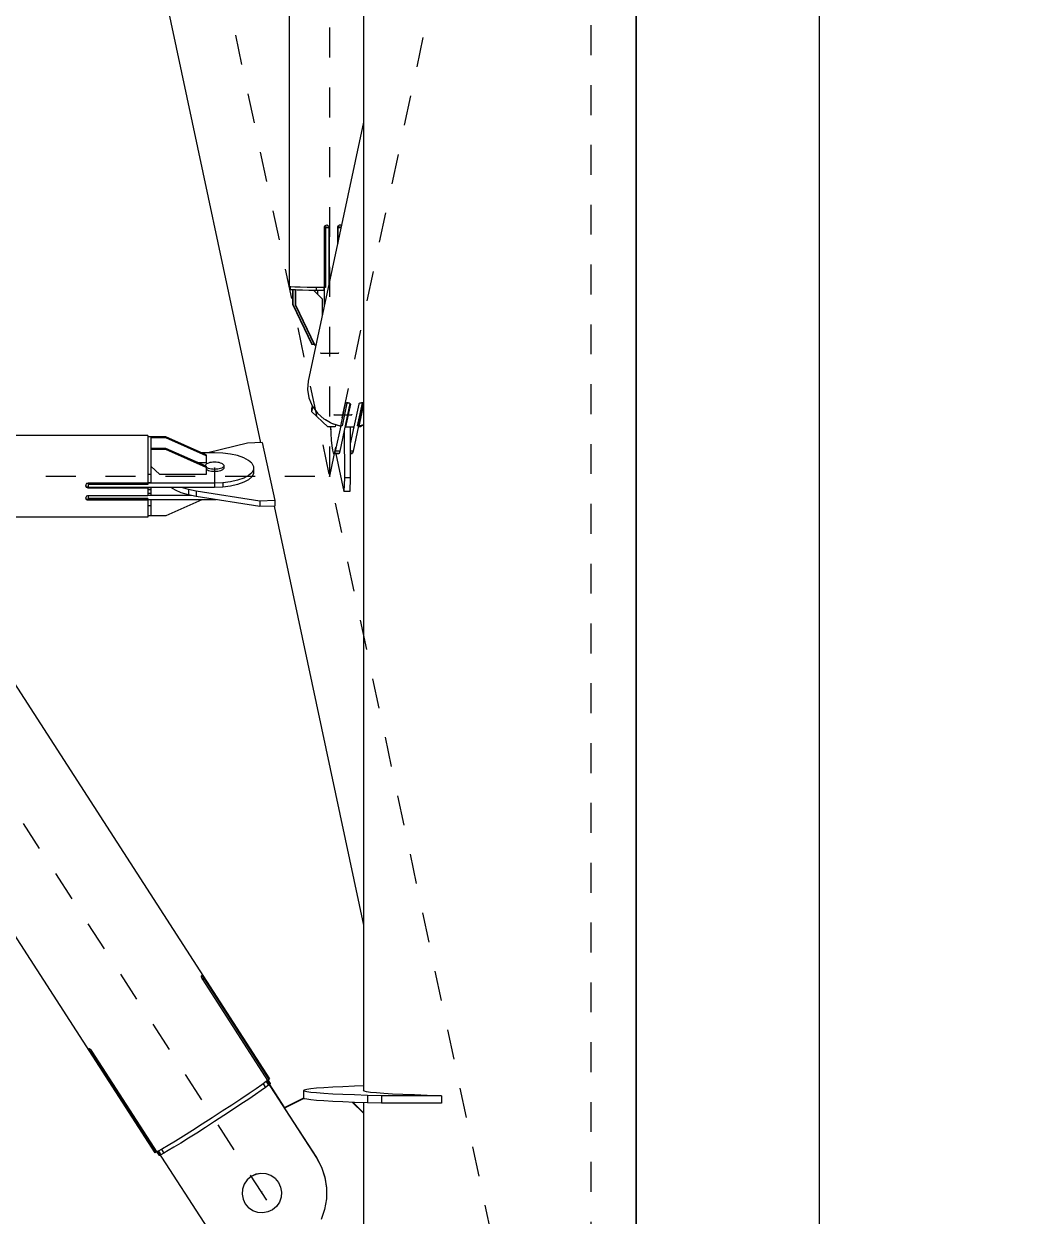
# Model space of a CAD drawing. Header units: millimetres. Extents: x 149919 to 150445, y 136651 to 136866.
# Drawn here: x 150263.615 to 150266.988, y 136743.802 to 136747.788 of the extents above; entities that cross this region are included whole.
import ezdxf

# ---------------------------------------------------------------- set-up
doc = ezdxf.new("R2010")
doc.units = ezdxf.units.MM
doc.header["$LTSCALE"] = 0.25
doc.linetypes.add('CENTER', pattern=[50.8, 31.75, -6.35, 6.35, -6.35])
doc.linetypes.add('XKITLINE00', pattern=[0])
doc.layers.add('Wall', color=7, linetype='Continuous')

# ---------------------------------------------------------------- blocks, each defined once
blk = doc.blocks.new('çatıı')
at = {"color": 8, "linetype": 'CENTER'}
for p, q in [((12370, 8951.04), (12370, 10620.27)), ((12282.5, 9590.27), (12282.5, 10410.27)), ((12370, 9180.27), (11840, 10000.27)), ((12282.5, 9590.27), (12370, 10000.27)), ((12370, 9180.27), (12196.44, 9993.5)), ((12279.51, 9631.42), (12285.48, 9631.43)), ((12283.89, 9610.81), (12289.87, 9610.83)), ((12243.98, 9593.04), (12243.98, 9587.51)), ((11927.5, 9590.27), (12282.5, 9590.27)), ((12259.8, 9350.61), (12259.8, 9350.94))]:
    blk.add_line(p, q, dxfattribs=at)
at = {"color": 8, "linetype": 'XKITLINE00'}
for p, q in [((12446.2, 10620.27), (12446.2, 8951.04)), ((12268.9, 9967.78), (12268.9, 9653.69)), ((12293.8, 9961.74), (12293.8, 9384.79)), ((12186.64, 9942.32), (12259.38, 9601.49)), ((11985.99, 9816.48), (12262.38, 9388.86)), ((11947.61, 9791.69), (12224, 9364.07)), ((12293.8, 9708.62), (12275.32, 9622.06)), ((12280.65, 9673.62), (12280.58, 9673.35)), ((12280.58, 9673.35), (12280.58, 9653.36)), ((12280.64, 9673.37), (12280.59, 9673.38)), ((12281.12, 9673.36), (12280.64, 9673.37)), ((12280.64, 9673.37), (12280.64, 9653.37)), ((12280.75, 9673.85), (12280.65, 9673.62)), ((12282.16, 9673.36), (12280.72, 9673.79)), ((12280.94, 9674.04), (12280.75, 9673.85)), ((12281.18, 9674.16), (12280.94, 9674.04)), ((12281.12, 9673.36), (12281.12, 9653.37)), ((12282.16, 9673.36), (12281.12, 9673.36)), ((12281.44, 9674.2), (12281.18, 9674.16)), ((12281.7, 9674.16), (12281.44, 9674.2)), ((12281.7, 9674.16), (12281.65, 9674.18)), ((12281.89, 9674.06), (12281.67, 9674.17)), ((12281.94, 9674.04), (12281.7, 9674.16)), ((12282.08, 9673.87), (12281.89, 9674.06)), ((12282.13, 9673.85), (12281.94, 9674.04)), ((12282.08, 9673.87), (12282.2, 9673.63)), ((12282.13, 9673.85), (12282.25, 9673.61)), ((12282.16, 9673.36), (12282.16, 9654.11)), ((12282.2, 9673.63), (12282.24, 9673.37)), ((12282.25, 9673.61), (12282.2, 9673.63)), ((12282.24, 9673.37), (12282.24, 9654.49)), ((12282.29, 9673.35), (12282.24, 9673.37)), ((12282.25, 9673.61), (12282.29, 9673.35)), ((12282.29, 9673.35), (12282.29, 9654.73)), ((12285.12, 9673.62), (12285.08, 9673.36)), ((12285.08, 9673.36), (12285.08, 9667.8)), ((12285.15, 9673.37), (12285.09, 9673.39)), ((12285.24, 9673.86), (12285.12, 9673.62)), ((12286.19, 9673.37), (12285.15, 9673.37)), ((12285.15, 9673.37), (12285.15, 9668.11)), ((12286.29, 9673.48), (12285.21, 9673.8)), ((12285.43, 9674.05), (12285.24, 9673.86)), ((12285.66, 9674.17), (12285.43, 9674.05)), ((12285.92, 9674.21), (12285.66, 9674.17)), ((12286.18, 9674.17), (12285.92, 9674.21)), ((12286.18, 9674.17), (12286.13, 9674.19)), ((12286.36, 9674.07), (12286.15, 9674.18)), ((12286.41, 9674.05), (12286.18, 9674.17)), ((12286.19, 9673.37), (12286.19, 9673)), ((12286.27, 9673.37), (12286.19, 9673.37)), ((12286.36, 9674.07), (12286.41, 9674.02)), ((12269.51, 9653.61), (12268.9, 9653.69)), ((12269.25, 9653.64), (12269.25, 9652.72)), ((12269.49, 9652.65), (12269.25, 9652.72)), ((12270.27, 9652.58), (12269.49, 9652.65)), ((12270.77, 9653.53), (12269.51, 9653.61)), ((12270.06, 9652.6), (12270.06, 9647.84)), ((12270.14, 9652.59), (12270.14, 9647.81)), ((12271.02, 9652.55), (12270.27, 9652.58)), ((12272.62, 9653.47), (12270.77, 9653.53)), ((12270.94, 9652.55), (12270.94, 9647.57)), ((12271.03, 9652.55), (12271.02, 9652.55)), ((12271.03, 9652.55), (12271.03, 9647.55)), ((12271.05, 9652.55), (12271.03, 9652.55)), ((12271.57, 9652.52), (12271.05, 9652.55)), ((12273.33, 9652.47), (12271.57, 9652.52)), ((12274.96, 9653.42), (12272.62, 9653.47)), ((12275.48, 9652.42), (12273.33, 9652.47)), ((12277.68, 9653.38), (12274.96, 9653.42)), ((12277.92, 9652.39), (12275.48, 9652.42)), ((12277.17, 9652.4), (12279.99, 9649.57)), ((12280.58, 9653.36), (12277.68, 9653.38)), ((12277.92, 9653.38), (12277.92, 9652.39)), ((12280.55, 9652.37), (12277.92, 9652.39)), ((12278.35, 9652.39), (12278.35, 9651.22)), ((12280.58, 9653.36), (12280.55, 9653.37)), ((12280.55, 9653.37), (12280.55, 9652.37)), ((12280.67, 9653.37), (12280.64, 9653.37)), ((12281.12, 9653.37), (12280.67, 9653.37)), ((12280.67, 9653.37), (12280.67, 9647.1)), ((12270.06, 9647.84), (12276.53, 9634.36)), ((12270.14, 9647.81), (12270.06, 9647.84)), ((12270.14, 9647.81), (12276.62, 9634.33)), ((12270.94, 9647.57), (12277.42, 9634.09)), ((12271.03, 9647.55), (12270.94, 9647.57)), ((12271.03, 9647.55), (12277.5, 9634.07)), ((12279.99, 9649.57), (12279.99, 9643.95)), ((12276.62, 9634.33), (12276.53, 9634.36)), ((12277.3, 9634.33), (12276.62, 9634.33)), ((12277.5, 9634.07), (12277.42, 9634.09)), ((12277.88, 9634.07), (12277.5, 9634.07)), ((12275.32, 9622.06), (12275.09, 9619.25)), ((12275.09, 9619.25), (12275.54, 9616.44)), ((12275.54, 9616.44), (12276.65, 9613.77)), ((12276.62, 9613.83), (12276.41, 9612.81)), ((12276.41, 9612.81), (12276.44, 9611.89)), ((12276.8, 9613.56), (12276.44, 9611.89)), ((12281.82, 9606.78), (12276.44, 9611.89)), ((12276.65, 9613.77), (12278.36, 9611.38)), ((12280.59, 9609.39), (12278.36, 9611.38)), ((12289.25, 9614.6), (12285.85, 9598.7)), ((12287.69, 9614.57), (12286.07, 9606.98)), ((12288.23, 9614.74), (12286.62, 9607.15)), ((12287.78, 9614.65), (12287.69, 9614.57)), ((12289.29, 9614.57), (12287.75, 9607.35)), ((12289.39, 9614.38), (12287.77, 9606.79)), ((12287.89, 9614.73), (12287.78, 9614.65)), ((12288.1, 9614.78), (12287.89, 9614.73)), ((12288.34, 9614.8), (12288.1, 9614.78)), ((12288.23, 9614.74), (12288.15, 9614.78)), ((12288.89, 9614.74), (12288.23, 9614.74)), ((12288.61, 9614.79), (12288.34, 9614.8)), ((12288.87, 9614.75), (12288.61, 9614.79)), ((12289.1, 9614.68), (12288.87, 9614.75)), ((12289.27, 9614.59), (12289.1, 9614.68)), ((12289.27, 9614.59), (12289.37, 9614.48)), ((12289.37, 9614.48), (12289.39, 9614.38)), ((12292.18, 9614.39), (12290.56, 9606.8)), ((12293.31, 9614.75), (12291.69, 9607.17)), ((12293.7, 9614.75), (12292.13, 9607.41)), ((12292.24, 9614.49), (12292.18, 9614.39)), ((12293.75, 9614.74), (12292.23, 9607.58)), ((12292.38, 9614.59), (12292.24, 9614.49)), ((12293.8, 9614.25), (12292.25, 9606.99)), ((12292.58, 9614.69), (12292.38, 9614.59)), ((12292.83, 9614.76), (12292.58, 9614.69)), ((12293.31, 9614.75), (12292.81, 9614.75)), ((12293.09, 9614.8), (12292.83, 9614.76)), ((12293.35, 9614.81), (12293.09, 9614.8)), ((12293.41, 9614.81), (12293.31, 9614.75)), ((12293.58, 9614.79), (12293.35, 9614.81)), ((12293.75, 9614.74), (12293.58, 9614.79)), ((12293.8, 9614.69), (12293.75, 9614.74)), ((12283.23, 9607.89), (12280.59, 9609.39)), ((12281.03, 9609.1), (12280.89, 9609.21)), ((12282.8, 9608.13), (12281.03, 9609.1)), ((12286.07, 9606.98), (12283.23, 9607.89)), ((12283.39, 9607.8), (12283.26, 9607.87)), ((12283.4, 9607.83), (12283.39, 9607.8)), ((12285.98, 9606.98), (12283.39, 9607.8)), ((12284.46, 9607.46), (12284.31, 9606.79)), ((12286.17, 9607.15), (12284.36, 9598.69)), ((12286.62, 9607.15), (12286.16, 9607.39)), ((12286.16, 9607.38), (12286.17, 9607.15)), ((12286.62, 9607.15), (12286.17, 9607.15)), ((12287.66, 9607.17), (12287.68, 9606.71)), ((12287.74, 9607.55), (12287.76, 9607.09)), ((12287.75, 9607.35), (12287.77, 9606.79)), ((12292.14, 9607.17), (12290.34, 9598.71)), ((12292.13, 9607.41), (12291.69, 9607.17)), ((12292.14, 9607.17), (12291.69, 9607.17)), ((12292.13, 9607.41), (12292.14, 9607.17)), ((12292.23, 9607.37), (12292.15, 9606.99)), ((12292.15, 9607.17), (12292.15, 9606.99)), ((12292.22, 9607.8), (12292.23, 9607.37)), ((12292.23, 9607.58), (12292.25, 9606.99)), ((12293.8, 9607.51), (12292.25, 9606.99)), ((12293.8, 9607.49), (12292.78, 9606.81)), ((12221.68, 9603.91), (12168.99, 9603.91)), ((12221.68, 9603.91), (12221.68, 9587.96)), ((12222.68, 9603.47), (12221.68, 9603.47)), ((12222.68, 9603.47), (12222.68, 9599.21)), ((12227.68, 9603.47), (12222.68, 9603.47)), ((12227.68, 9603.47), (12227.68, 9603.08)), ((12241.18, 9597.48), (12227.68, 9603.47)), ((12284.31, 9606.79), (12281.82, 9606.78)), ((12282.62, 9606.78), (12282.84, 9605.74)), ((12282.8, 9606.78), (12282.89, 9604.6)), ((12282.89, 9604.6), (12283.03, 9602.34)), ((12285.98, 9607.01), (12285.98, 9606.98)), ((12287.34, 9605.66), (12287.39, 9589.7)), ((12287.76, 9607.09), (12287.68, 9606.71)), ((12288.38, 9606.66), (12287.68, 9606.71)), ((12289.17, 9606.65), (12287.77, 9606.79)), ((12288.39, 9606.73), (12288.38, 9606.66)), ((12289.08, 9606.64), (12288.38, 9606.66)), ((12289.78, 9606.66), (12289.08, 9606.64)), ((12290.56, 9606.8), (12289.17, 9606.65)), ((12289.33, 9606.65), (12289.38, 9589.7)), ((12290.57, 9606.8), (12289.35, 9601.06)), ((12289.79, 9606.72), (12289.78, 9606.66)), ((12290.47, 9606.71), (12289.78, 9606.66)), ((12290.49, 9606.79), (12290.47, 9606.71)), ((12292.78, 9606.81), (12292.06, 9606.8)), ((12292.25, 9607.02), (12292.15, 9606.99)), ((12227.68, 9603.08), (12222.68, 9603.08)), ((12227.68, 9599.58), (12222.68, 9599.58)), ((12222.68, 9599.21), (12222.68, 9599.19)), ((12227.68, 9599.19), (12222.68, 9599.19)), ((12222.68, 9599.19), (12222.68, 9599.17)), ((12222.68, 9599.17), (12222.68, 9593.52)), ((12241.18, 9597.09), (12227.68, 9603.08)), ((12227.68, 9599.58), (12227.68, 9599.19)), ((12241.18, 9593.59), (12227.68, 9599.58)), ((12241.18, 9593.2), (12227.68, 9599.19)), ((12254.96, 9601.34), (12241.76, 9598.13)), ((12259.94, 9601.51), (12254.96, 9601.34)), ((12259.94, 9601.51), (12264.08, 9582.13)), ((12283.03, 9602.34), (12283.21, 9600.45)), ((12283.21, 9600.45), (12283.42, 9599.01)), ((12243.98, 9598.13), (12239.71, 9598.13)), ((12241.18, 9597.48), (12241.18, 9594.79)), ((12246.7, 9598.02), (12243.98, 9598.13)), ((12249.31, 9597.69), (12246.7, 9598.02)), ((12251.68, 9597.16), (12249.31, 9597.69)), ((12253.71, 9596.45), (12251.68, 9597.16)), ((12255.32, 9595.59), (12253.71, 9596.45)), ((12256.44, 9594.61), (12255.32, 9595.59)), ((12283.42, 9599.01), (12283.65, 9598.09)), ((12283.65, 9598.09), (12283.89, 9597.72)), ((12284.13, 9597.92), (12283.89, 9597.72)), ((12285.38, 9597.72), (12283.89, 9597.72)), ((12284.36, 9598.69), (12284.13, 9597.92)), ((12285.62, 9597.93), (12284.13, 9597.92)), ((12285.85, 9598.7), (12284.36, 9598.69)), ((12284.55, 9597.72), (12287.23, 9585.13)), ((12285.62, 9597.93), (12285.38, 9597.72)), ((12285.85, 9598.7), (12285.62, 9597.93)), ((12290.34, 9598.71), (12289.35, 9598.7)), ((12290.11, 9597.94), (12289.35, 9597.94)), ((12289.86, 9597.73), (12289.35, 9597.73)), ((12290.11, 9597.94), (12289.86, 9597.73)), ((12290.34, 9598.71), (12290.11, 9597.94)), ((12225.68, 9590.9), (12222.68, 9593.66)), ((12222.68, 9593.52), (12222.68, 9588.12)), ((12241.18, 9594.79), (12238.48, 9594.79)), ((12240.92, 9593.98), (12240.88, 9593.78)), ((12240.88, 9593.78), (12240.89, 9593.72)), ((12240.88, 9593.78), (12240.88, 9593.72)), ((12241.06, 9594.19), (12240.92, 9593.98)), ((12241.29, 9594.38), (12241.06, 9594.19)), ((12241.18, 9593.59), (12241.18, 9590.9)), ((12241.29, 9593.17), (12241.18, 9593.27)), ((12241.29, 9592.44), (12241.18, 9592.53)), ((12241.6, 9594.55), (12241.29, 9594.38)), ((12241.6, 9593), (12241.29, 9593.17)), ((12241.6, 9592.26), (12241.29, 9592.44)), ((12241.99, 9594.7), (12241.6, 9594.55)), ((12241.99, 9592.85), (12241.6, 9593)), ((12241.99, 9592.12), (12241.6, 9592.26)), ((12242.43, 9594.82), (12241.99, 9594.7)), ((12242.43, 9592.73), (12241.99, 9592.85)), ((12242.43, 9591.99), (12241.99, 9592.12)), ((12242.92, 9594.91), (12242.43, 9594.82)), ((12242.92, 9592.64), (12242.43, 9592.73)), ((12242.92, 9591.91), (12242.43, 9591.99)), ((12243.44, 9594.96), (12242.92, 9594.91)), ((12243.44, 9592.59), (12242.92, 9592.64)), ((12243.44, 9591.85), (12242.92, 9591.91)), ((12243.98, 9594.98), (12243.44, 9594.96)), ((12243.98, 9592.57), (12243.44, 9592.59)), ((12243.98, 9591.83), (12243.44, 9591.85)), ((12244.52, 9594.96), (12243.98, 9594.98)), ((12244.52, 9592.59), (12243.98, 9592.57)), ((12243.98, 9592.57), (12243.98, 9591.83)), ((12244.52, 9591.85), (12243.98, 9591.83)), ((12245.04, 9594.91), (12244.52, 9594.96)), ((12245.04, 9592.64), (12244.52, 9592.59)), ((12245.04, 9591.91), (12244.52, 9591.85)), ((12245.53, 9594.82), (12245.04, 9594.91)), ((12245.53, 9592.73), (12245.04, 9592.64)), ((12245.53, 9591.99), (12245.04, 9591.91)), ((12245.97, 9594.7), (12245.53, 9594.82)), ((12245.97, 9592.85), (12245.53, 9592.73)), ((12245.97, 9592.12), (12245.53, 9591.99)), ((12246.35, 9594.55), (12245.97, 9594.7)), ((12246.35, 9593), (12245.97, 9592.85)), ((12246.35, 9592.26), (12245.97, 9592.12)), ((12246.66, 9594.38), (12246.35, 9594.55)), ((12246.66, 9593.17), (12246.35, 9593)), ((12246.66, 9592.44), (12246.35, 9592.26)), ((12246.89, 9594.19), (12246.66, 9594.38)), ((12246.89, 9593.36), (12246.66, 9593.17)), ((12246.89, 9592.63), (12246.66, 9592.44)), ((12246.89, 9594.19), (12247.03, 9593.98)), ((12247.03, 9593.57), (12246.89, 9593.36)), ((12247.03, 9592.83), (12246.89, 9592.63)), ((12247.03, 9593.98), (12247.08, 9593.78)), ((12247.08, 9593.78), (12247.03, 9593.57)), ((12247.08, 9593.04), (12247.03, 9592.83)), ((12247.08, 9593.78), (12247.08, 9593.04)), ((12256.44, 9591.46), (12255.32, 9590.49)), ((12256.44, 9594.61), (12257.01, 9593.57)), ((12257.01, 9592.51), (12256.44, 9591.46)), ((12257.01, 9593.57), (12257.01, 9591.12)), ((12200.87, 9587.39), (12200.83, 9587.14)), ((12200.85, 9587.25), (12200.87, 9587.12)), ((12200.99, 9587.62), (12200.87, 9587.39)), ((12201.18, 9587.8), (12200.99, 9587.62)), ((12201.42, 9587.9), (12201.18, 9587.8)), ((12201.68, 9587.96), (12201.42, 9587.9)), ((12221.68, 9587.96), (12201.68, 9587.96)), ((12201.68, 9587.96), (12201.68, 9586.56)), ((12221.68, 9587.53), (12201.68, 9587.53)), ((12222.68, 9590.83), (12221.68, 9590.83)), ((12222.68, 9588.12), (12221.68, 9588.12)), ((12221.68, 9587.94), (12221.68, 9587.53)), ((12243.98, 9587.94), (12221.68, 9587.94)), ((12241.18, 9590.9), (12225.68, 9590.9)), ((12246.7, 9588.06), (12243.98, 9587.94)), ((12243.98, 9587.94), (12243.98, 9586.56)), ((12249.31, 9588.38), (12246.7, 9588.06)), ((12246.7, 9588.06), (12246.7, 9586.67)), ((12251.68, 9588.92), (12249.31, 9588.38)), ((12251.68, 9587.54), (12249.31, 9587)), ((12253.71, 9589.63), (12251.68, 9588.92)), ((12253.71, 9588.25), (12251.68, 9587.54)), ((12255.32, 9590.49), (12253.71, 9589.63)), ((12255.32, 9589.11), (12253.71, 9588.25)), ((12256.44, 9590.08), (12255.32, 9589.11)), ((12257.01, 9591.12), (12256.44, 9590.08)), ((12287.39, 9589.7), (12287.23, 9585.13)), ((12289.38, 9589.7), (12287.39, 9589.7)), ((12289.38, 9589.7), (12289.22, 9585.14)), ((12200.83, 9587.14), (12200.87, 9586.88)), ((12200.87, 9583.22), (12200.83, 9582.99)), ((12200.87, 9587.12), (12200.99, 9586.89)), ((12200.87, 9586.88), (12200.99, 9586.66)), ((12200.99, 9583.43), (12200.87, 9583.22)), ((12201.18, 9586.71), (12200.99, 9586.89)), ((12201.18, 9586.47), (12200.99, 9586.66)), ((12201.18, 9583.6), (12200.99, 9583.43)), ((12201.42, 9586.59), (12201.18, 9586.71)), ((12201.42, 9586.36), (12201.18, 9586.47)), ((12201.42, 9583.7), (12201.18, 9583.6)), ((12201.42, 9586.59), (12201.42, 9586.36)), ((12201.68, 9586.55), (12201.42, 9586.59)), ((12201.68, 9586.32), (12201.42, 9586.36)), ((12201.68, 9583.74), (12201.42, 9583.7)), ((12243.98, 9586.56), (12201.68, 9586.56)), ((12201.68, 9586.56), (12201.68, 9586.55)), ((12201.68, 9586.55), (12201.68, 9586.32)), ((12221.68, 9586.55), (12201.68, 9586.55)), ((12221.68, 9586.32), (12201.68, 9586.32)), ((12221.68, 9583.74), (12201.68, 9583.74)), ((12201.68, 9583.74), (12201.68, 9582.52)), ((12221.68, 9586.56), (12221.68, 9586.44)), ((12221.68, 9586.55), (12221.68, 9586.32)), ((12222.68, 9586.44), (12221.68, 9586.44)), ((12221.68, 9586.32), (12221.68, 9583.74)), ((12222.68, 9585.77), (12221.68, 9585.77)), ((12222.68, 9584.48), (12221.68, 9584.48)), ((12222.68, 9583.86), (12221.68, 9583.86)), ((12236.26, 9583.8), (12221.68, 9583.8)), ((12222.68, 9586.56), (12222.68, 9585.12)), ((12222.68, 9585.12), (12222.68, 9583.86)), ((12230.86, 9585.59), (12229.35, 9586.56)), ((12232.84, 9584.72), (12230.86, 9585.59)), ((12235.2, 9584.01), (12232.84, 9584.72)), ((12235.2, 9585.86), (12232.86, 9586.56)), ((12235.2, 9585.86), (12235.2, 9584.01)), ((12237.84, 9585.32), (12235.2, 9585.86)), ((12237.84, 9583.48), (12235.2, 9584.01)), ((12237.84, 9585.32), (12237.84, 9583.48)), ((12259.09, 9581.97), (12237.84, 9585.32)), ((12259.09, 9580.12), (12237.84, 9583.48)), ((12246.7, 9586.67), (12243.98, 9586.56)), ((12249.31, 9587), (12246.7, 9586.67)), ((12289.22, 9585.14), (12287.23, 9585.13)), ((12200.83, 9582.99), (12200.87, 9582.76)), ((12200.85, 9583.11), (12200.87, 9582.99)), ((12200.87, 9582.99), (12200.99, 9582.79)), ((12200.87, 9582.76), (12200.99, 9582.55)), ((12201.14, 9582.65), (12200.99, 9582.79)), ((12201.18, 9582.39), (12200.99, 9582.55)), ((12201.18, 9582.63), (12201.14, 9582.65)), ((12201.42, 9582.53), (12201.18, 9582.63)), ((12201.42, 9582.3), (12201.18, 9582.39)), ((12201.68, 9582.5), (12201.42, 9582.53)), ((12201.68, 9582.25), (12201.42, 9582.3)), ((12221.68, 9582.83), (12201.68, 9582.83)), ((12221.68, 9582.52), (12201.68, 9582.52)), ((12201.68, 9582.5), (12201.68, 9582.25)), ((12221.68, 9582.5), (12201.68, 9582.5)), ((12221.68, 9582.25), (12201.68, 9582.25)), ((12221.68, 9582.83), (12221.68, 9582.42)), ((12221.68, 9582.42), (12221.68, 9576.64)), ((12243.98, 9582.42), (12221.68, 9582.42)), ((12222.68, 9580.4), (12221.68, 9580.4)), ((12222.68, 9582.41), (12222.68, 9578.81)), ((12239.71, 9582.42), (12227.68, 9577.08)), ((12243.98, 9582.51), (12243.98, 9582.42)), ((12244.46, 9582.44), (12243.98, 9582.42)), ((12264.08, 9582.13), (12259.09, 9581.97)), ((12259.09, 9581.97), (12259.09, 9580.12)), ((12264.08, 9580.28), (12259.09, 9580.12)), ((12263.9, 9580.28), (12293.8, 9440.21)), ((12264.08, 9582.13), (12264.08, 9581.89)), ((12264.08, 9581.88), (12264.08, 9580.28)), ((12221.68, 9576.64), (12168.99, 9576.64)), ((12222.68, 9577.08), (12221.68, 9577.08)), ((12222.68, 9578.81), (12222.68, 9577.11)), ((12222.68, 9577.11), (12222.68, 9577.1)), ((12222.68, 9577.1), (12222.68, 9577.08)), ((12227.68, 9577.08), (12222.68, 9577.08)), ((12239.59, 9423.22), (12239.54, 9423.12)), ((12239.54, 9423.12), (12239.54, 9422.95)), ((12239.54, 9422.95), (12239.59, 9422.72)), ((12239.67, 9423.23), (12239.59, 9423.22)), ((12239.59, 9422.72), (12239.69, 9422.44)), ((12239.78, 9423.14), (12239.68, 9423.23)), ((12239.69, 9422.44), (12239.84, 9422.15)), ((12239.78, 9423.14), (12239.92, 9422.99)), ((12240.27, 9422.51), (12239.81, 9422.21)), ((12239.84, 9422.15), (12240.02, 9421.85)), ((12239.92, 9422.99), (12240.08, 9422.77)), ((12240.46, 9422.22), (12239.98, 9421.9)), ((12240.02, 9421.85), (12261.72, 9388.26)), ((12240.08, 9422.77), (12240.27, 9422.51)), ((12240.27, 9422.51), (12240.46, 9422.22)), ((12240.46, 9422.22), (12262.17, 9388.63)), ((12201.91, 9398.89), (12201.87, 9398.82)), ((12201.87, 9398.81), (12201.92, 9398.7)), ((12202.02, 9398.89), (12201.91, 9398.89)), ((12201.92, 9398.7), (12202.02, 9398.51)), ((12202.16, 9398.81), (12202.02, 9398.89)), ((12202.02, 9398.51), (12202.15, 9398.27)), ((12202.15, 9398.27), (12202.32, 9398)), ((12202.34, 9398.67), (12202.16, 9398.81)), ((12202.71, 9398.25), (12202.32, 9398)), ((12202.32, 9398), (12202.5, 9397.7)), ((12202.34, 9398.67), (12202.54, 9398.46)), ((12202.91, 9397.97), (12202.5, 9397.7)), ((12202.5, 9397.7), (12224.21, 9364.12)), ((12202.54, 9398.46), (12202.75, 9398.2)), ((12202.75, 9398.2), (12202.95, 9397.91)), ((12202.95, 9397.91), (12224.66, 9364.33)), ((12261.23, 9387.87), (12259.81, 9386.85)), ((12261.22, 9387.87), (12262, 9386.66)), ((12261.72, 9388.26), (12261.23, 9387.87)), ((12261.44, 9388.04), (12278.02, 9362.38)), ((12261.47, 9388.06), (12278.02, 9362.45)), ((12261.67, 9388.22), (12262.45, 9387.03)), ((12262.17, 9388.63), (12261.69, 9388.32)), ((12261.78, 9388.38), (12262.57, 9387.15)), ((12261.84, 9388.42), (12262.61, 9387.22)), ((12262.38, 9388.86), (12262.17, 9388.63)), ((12255.53, 9383.9), (12252.79, 9382.06)), ((12257.89, 9385.51), (12255.53, 9383.9)), ((12259.52, 9384.86), (12257.63, 9383.55)), ((12259.81, 9386.85), (12257.89, 9385.51)), ((12260.99, 9385.9), (12259.52, 9384.86)), ((12260.2, 9387.13), (12260.99, 9385.9)), ((12262, 9386.66), (12260.99, 9385.9)), ((12262.45, 9387.03), (12262.23, 9386.89)), ((12262.31, 9386.94), (12267.38, 9379.1)), ((12262.35, 9386.96), (12267.41, 9379.12)), ((12262.57, 9387.15), (12262.45, 9387.03)), ((12262.61, 9387.22), (12262.57, 9387.15)), ((12273.97, 9385.05), (12273.7, 9384.86)), ((12273.7, 9384.86), (12273.7, 9382.36)), ((12273.97, 9384.66), (12273.7, 9384.86)), ((12274.8, 9385.25), (12273.97, 9385.05)), ((12274.8, 9384.47), (12273.97, 9384.66)), ((12276.18, 9385.44), (12274.8, 9385.25)), ((12276.18, 9384.27), (12274.8, 9384.47)), ((12278.1, 9385.63), (12276.18, 9385.44)), ((12278.1, 9384.09), (12276.18, 9384.27)), ((12280.54, 9385.81), (12278.1, 9385.63)), ((12280.54, 9383.9), (12278.1, 9384.09)), ((12283.48, 9385.99), (12280.54, 9385.81)), ((12283.48, 9383.73), (12280.54, 9383.9)), ((12286.91, 9386.15), (12283.48, 9385.99)), ((12290.8, 9386.31), (12286.91, 9386.15)), ((12293.8, 9386.41), (12290.8, 9386.31)), ((12293.8, 9384.93), (12293.7, 9384.86)), ((12293.97, 9384.66), (12293.7, 9384.86)), ((12294.8, 9384.47), (12293.97, 9384.66)), ((12296.18, 9384.27), (12294.8, 9384.47)), ((12298.1, 9384.09), (12296.18, 9384.27)), ((12300.54, 9383.9), (12298.1, 9384.09)), ((12303.48, 9383.73), (12300.54, 9383.9)), ((12249.75, 9380.05), (12246.52, 9377.94)), ((12252.79, 9382.06), (12249.75, 9380.05)), ((12252.81, 9380.3), (12250.01, 9378.45)), ((12255.38, 9382.02), (12252.81, 9380.3)), ((12257.63, 9383.55), (12255.38, 9382.02)), ((12273.7, 9382.38), (12267.29, 9379.06)), ((12273.8, 9382.28), (12267.37, 9378.95)), ((12273.8, 9382.29), (12273.7, 9382.36)), ((12273.8, 9382.29), (12273.8, 9382.28)), ((12273.8, 9382.28), (12273.8, 9382.28)), ((12273.97, 9382.16), (12273.8, 9382.28)), ((12274.8, 9381.97), (12273.97, 9382.16)), ((12276.18, 9381.77), (12274.8, 9381.97)), ((12278.1, 9381.59), (12276.18, 9381.77)), ((12280.54, 9381.41), (12278.1, 9381.59)), ((12283.48, 9381.23), (12280.54, 9381.41)), ((12286.91, 9383.56), (12283.48, 9383.73)), ((12286.91, 9381.06), (12283.48, 9381.23)), ((12290.8, 9383.4), (12286.91, 9383.56)), ((12290.8, 9380.91), (12286.91, 9381.06)), ((12293.8, 9377.28), (12290.15, 9380.93)), ((12293.8, 9377.44), (12290.3, 9380.93)), ((12295.12, 9383.26), (12290.8, 9383.4)), ((12295.12, 9380.76), (12290.8, 9380.91)), ((12293.8, 9380.8), (12293.8, 9377.36)), ((12295.12, 9383.26), (12295.12, 9380.76)), ((12299.84, 9383.12), (12295.12, 9383.26)), ((12299.84, 9380.62), (12295.12, 9380.76)), ((12299.84, 9383.12), (12299.84, 9380.62)), ((12319.84, 9383.12), (12299.84, 9383.12)), ((12319.84, 9380.62), (12299.84, 9380.62)), ((12306.91, 9383.56), (12303.48, 9383.73)), ((12310.8, 9383.4), (12306.91, 9383.56)), ((12315.12, 9383.26), (12310.8, 9383.4)), ((12319.84, 9383.12), (12315.12, 9383.26)), ((12319.84, 9383.12), (12319.84, 9380.62)), ((12246.52, 9377.94), (12243.19, 9375.77)), ((12247.05, 9376.51), (12244, 9374.54)), ((12250.01, 9378.45), (12247.05, 9376.51)), ((12293.8, 9377.28), (12293.79, 9282.33)), ((12293.8, 9377.36), (12293.8, 9377.28)), ((12239.86, 9373.63), (12236.63, 9371.58)), ((12240.96, 9372.58), (12238, 9370.69)), ((12243.19, 9375.77), (12239.86, 9373.63)), ((12244, 9374.54), (12240.96, 9372.58)), ((12230.85, 9367.97), (12228.49, 9366.53)), ((12233.59, 9369.67), (12230.85, 9367.97)), ((12235.2, 9368.93), (12232.63, 9367.33)), ((12236.63, 9371.58), (12233.59, 9369.67)), ((12238, 9370.69), (12235.2, 9368.93)), ((12224.21, 9364.12), (12224, 9364.07)), ((12224.62, 9364.38), (12224.21, 9364.12)), ((12225.15, 9364.58), (12224.66, 9364.33)), ((12224.66, 9364.33), (12225.4, 9363.19)), ((12224.68, 9364.34), (12225.44, 9363.17)), ((12224.79, 9364.4), (12225.56, 9363.21)), ((12224.98, 9364.49), (12241.57, 9338.84)), ((12226.57, 9365.39), (12225.15, 9364.58)), ((12225.22, 9364.62), (12226, 9363.41)), ((12227.02, 9363.96), (12226, 9363.41)), ((12226.22, 9365.19), (12227.02, 9363.96)), ((12228.49, 9366.53), (12226.57, 9365.39)), ((12228.49, 9364.82), (12227.02, 9363.96)), ((12230.38, 9365.95), (12228.49, 9364.82)), ((12232.63, 9367.33), (12230.38, 9365.95)), ((12225.44, 9363.17), (12225.4, 9363.19)), ((12225.56, 9363.21), (12225.44, 9363.17)), ((12225.74, 9363.32), (12225.56, 9363.21)), ((12278.02, 9362.45), (12278.02, 9362.38)), ((12278.02, 9362.45), (12279.71, 9359.29)), ((12278.02, 9362.38), (12279.71, 9359.22)), ((12256.21, 9356.15), (12254.9, 9355.03)), ((12256.21, 9356.12), (12254.9, 9355.01)), ((12257.77, 9356.89), (12256.21, 9356.15)), ((12257.77, 9356.86), (12256.21, 9356.12)), ((12256.21, 9356.15), (12256.21, 9356.12)), ((12259.47, 9357.2), (12257.77, 9356.89)), ((12259.47, 9357.17), (12257.77, 9356.86)), ((12261.18, 9357.06), (12259.47, 9357.2)), ((12261.18, 9357.03), (12259.47, 9357.17)), ((12262.81, 9356.48), (12261.18, 9357.06)), ((12262.81, 9356.45), (12261.18, 9357.03)), ((12264.22, 9355.5), (12262.81, 9356.48)), ((12264.22, 9355.47), (12262.81, 9356.45)), ((12279.71, 9359.29), (12279.71, 9359.22)), ((12279.71, 9359.29), (12280.86, 9355.9)), ((12279.71, 9359.22), (12280.86, 9355.82)), ((12253.92, 9353.59), (12253.34, 9351.97)), ((12254.9, 9355.03), (12253.92, 9353.62)), ((12254.9, 9355.01), (12253.92, 9353.59)), ((12264.22, 9355.5), (12265.34, 9354.19)), ((12264.22, 9355.47), (12265.34, 9354.16)), ((12265.34, 9354.19), (12265.34, 9354.16)), ((12265.34, 9354.19), (12266.08, 9352.63)), ((12265.34, 9354.16), (12266.08, 9352.61)), ((12266.08, 9352.61), (12266.39, 9350.91)), ((12280.86, 9355.9), (12281.43, 9352.36)), ((12280.86, 9355.82), (12281.43, 9352.29)), ((12281.43, 9352.29), (12281.41, 9348.7)), ((12253.34, 9351.97), (12253.2, 9350.25)), ((12253.2, 9350.25), (12253.51, 9348.56)), ((12253.51, 9348.56), (12254.25, 9347)), ((12266.25, 9349.2), (12265.67, 9347.57)), ((12266.39, 9350.91), (12266.25, 9349.2)), ((12281.41, 9348.7), (12280.8, 9345.17)), ((12254.25, 9347), (12255.37, 9345.69)), ((12256.79, 9344.71), (12255.37, 9345.69)), ((12258.41, 9344.13), (12256.79, 9344.71)), ((12260.13, 9343.99), (12258.41, 9344.13)), ((12261.82, 9344.3), (12260.13, 9343.99)), ((12263.38, 9345.04), (12261.82, 9344.3)), ((12264.69, 9346.16), (12263.38, 9345.04)), ((12265.67, 9347.57), (12264.69, 9346.16)), ((12280.8, 9345.17), (12279.62, 9341.79))]:
    blk.add_line(p, q, dxfattribs=at)
for centre in [(12279.51, 9631.42), (12285.48, 9631.43), (12283.89, 9610.81), (12289.87, 9610.83), (12243.98, 9593.04), (12243.98, 9587.51), (12282.5, 9590.27), (12282.5, 9590.27), (12282.5, 9590.27), (12259.8, 9350.94), (12259.8, 9350.61)]:
    blk.add_circle(centre, 0.05, dxfattribs=at)

msp = doc.modelspace()

# ---------------------------------------------------------------- block references
at = {"xscale": 0.009999943142843078, "yscale": 0.009999943142843078, "zscale": 0.009999943142843078}
msp.add_blockref('çatıı', (150141.8141, 136650.3731), dxfattribs=at)

# ---------------------------------------------------------------- meshes
at = {"layer": 'Wall'}
mesh = msp.add_polyface(dxfattribs=at)
corners = [(150370.6634, 136778.7344), (150370.6634, 136778.7344, 0.2), (150370.6634, 136724.5744), (150370.6634, 136724.5744, 0.2), (150265.6634, 136724.5744), (150265.6634, 136724.5744, 0.2), (150265.6634, 136792.5744), (150265.6634, 136792.5744, 0.2), (150370.6634, 136792.5744), (150370.6634, 136792.5744, 0.2), (150370.6634, 136778.7344), (150370.6634, 136778.7344, 0.2)]
mesh.append_faces([[corners[k] for k in face] for face in [(0, 1, 3, 2), (2, 3, 5, 4), (4, 5, 7, 6), (6, 7, 9, 8), (8, 9, 11, 10)]], dxfattribs={"color": 7})
mesh = msp.add_polyface(dxfattribs=at)
corners = [(150265.6634, 136738.4144), (150265.6634, 136738.4144, 0.2), (150282.1634, 136738.4144), (150282.1634, 136738.4144, 0.2), (150282.1634, 136751.2619), (150282.1634, 136751.2619, 0.2), (150283.5634, 136752.5654), (150283.5634, 136752.5654, 0.2), (150284.6621, 136754.1313), (150284.6621, 136754.1313, 0.2), (150285.4109, 136755.8913), (150285.4109, 136755.8913, 0.2), (150285.7784, 136757.7688), (150285.7784, 136757.7688, 0.2), (150285.7459, 136759.6813), (150285.7459, 136759.6813, 0.2), (150285.3184, 136761.5457), (150285.3184, 136761.5457, 0.2), (150284.5109, 136763.2801), (150284.5109, 136763.2801, 0.2), (150283.3609, 136764.8088), (150283.3609, 136764.8088, 0.2), (150282.1634, 136765.8869), (150282.1634, 136765.8869, 0.2), (150282.1634, 136778.7344), (150282.1634, 136778.7344, 0.2), (150265.6634, 136778.7344), (150265.6634, 136778.7344, 0.2)]
mesh.append_faces([[corners[k] for k in face] for face in [(0, 1, 3, 2), (2, 3, 5, 4), (4, 5, 7, 6), (6, 7, 9, 8), (8, 9, 11, 10), (10, 11, 13, 12), (12, 13, 15, 14), (14, 15, 17, 16), (16, 17, 19, 18), (18, 19, 21, 20), (20, 21, 23, 22), (22, 23, 25, 24), (24, 25, 27, 26)]], dxfattribs={"color": 7})

doc.saveas('drawing.dxf')
